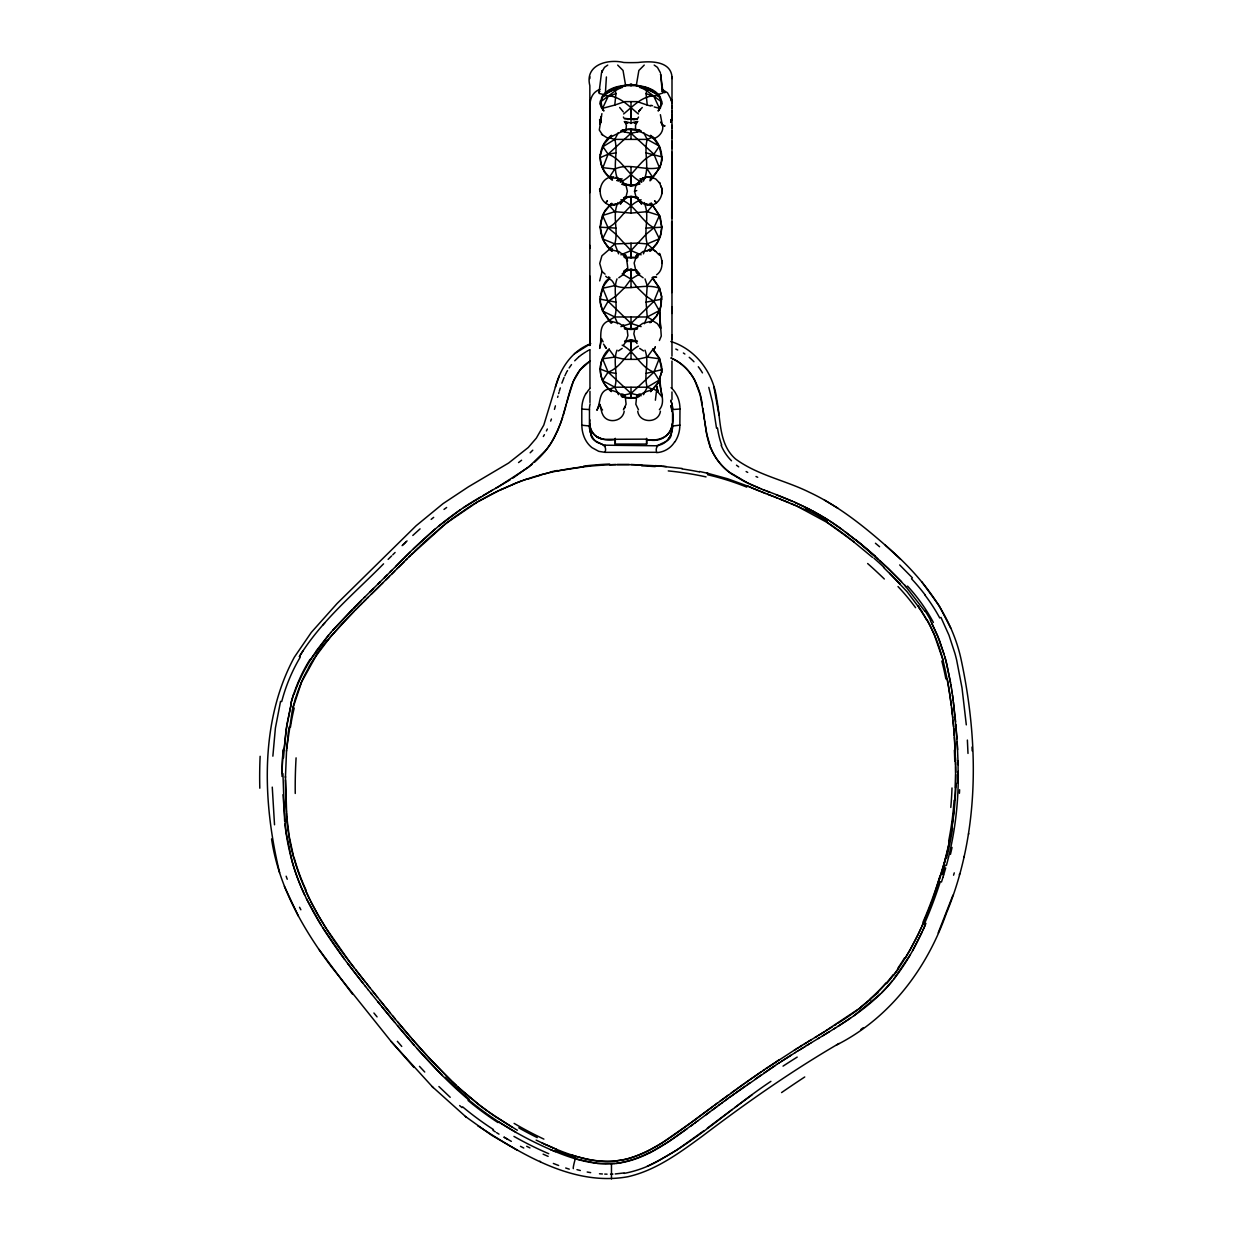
<?xml version="1.0" encoding="UTF-8"?>
<svg xmlns="http://www.w3.org/2000/svg" width="1241" height="1241" viewBox="0 0 1241 1241"><rect width="100%" height="100%" fill="white"/><g stroke="black" fill="none" stroke-linecap="round" stroke-linejoin="round"><path stroke-width="1.5" d="M670.295 435.793A23.021 22.834 -29.3 0 0 672.529 425.741A23.843 23.657 -28.3 0 1 671.412 433.047C671.226 445.379 653.324 441.02 656.629 452.298L605.019 452.345C608.943 441.129 591.274 444.961 590.778 433.605A23.889 23.796 -3.7 0 1 589.459 425.741L589.459 409.561A22.959 22.881 -14.1 0 1 590.111 403.977M646.639 438.321L646.639 444.061L615.272 444.061L615.272 439.035M615.939 93.633L614.791 105.066L602.583 108.324C589.397 75.53 678.067 78.431 658.149 111.007L661.189 105.687L661.779 102.088L646.08 90.314L637.254 85.629L624.766 85.629L615.939 90.314L600.241 102.088L600.83 106.385L603.871 111.007L602.583 108.324L608.106 96.472L615.939 93.633L614.791 87.863L602.583 95.836L600.241 103.655M618.344 132.616L614.791 139.395C618.67 153.31 611.487 167.969 618.67 181.139M617.01 350.179C612.402 361.953 618.592 374.984 614.791 387.208L618.483 394.669M617.01 278.884C612.449 290.968 618.592 304.386 614.791 316.982L617.754 323.761M617.956 202.547C611.766 215.531 618.778 230.19 614.791 243.919L618.592 253.847M631.017 123.542L631.017 101.622M609.238 348.814C597.573 359.099 597.247 379.141 609.238 389.271C616.42 395.879 603.948 387.208 601.559 377.869C599.589 371.664 599.822 364.714 602.583 358.789L614.791 357.082L624.766 359.363L631.017 359.363L631.017 340.422C653.169 341.88 608.85 341.88 631.017 340.422M623.928 256.654L625.914 257.073C624.27 249.705 627.527 261.308 627.837 269.824L626.814 269.018L625.573 270.988L630.971 269.281L631.002 279.116L624.766 287.571L615.939 296.118L608.106 301.299L602.583 311.026C622.361 337.056 602.304 314.764 600.83 305.1C597.774 297.421 606.678 265.962 614.791 285.632C629.606 291.34 644.87 282.793 659.436 288.253L661.624 296.646L660.46 308.171L656.598 316.036L650.548 322.551L656.598 315.834L659.436 310.545L661.189 305.1L661.624 296.366L659.436 287.788L652.782 278.124L647.228 285.632L646.08 302.152L647.228 316.982L644.281 323.761M622.067 184.382L631.017 185.762L631.017 166.62M650.718 105.997L647.228 105.066L646.08 93.633L647.228 87.863L659.436 95.836L661.779 103.655M643.536 394.669L647.228 387.208C643.427 374.984 649.632 361.953 645.01 350.179M643.427 253.847L647.228 243.919C643.241 230.19 650.253 215.531 644.063 202.547M643.35 181.139C650.532 167.969 643.35 153.31 647.228 139.395L643.691 132.616M631.017 139.07L631.017 128.769L639.953 130.134M602.583 287.788L608.106 301.299L631.002 323.482L631.017 329.423C653.324 328.338 608.695 328.338 631.017 329.423L631.017 316.734M600.241 227.041L600.83 233.044L603.871 241.499L611.487 250.853L607.221 246.602L602.583 238.908L600.241 227.196L600.83 221.193L603.871 212.738L611.487 203.4L605.422 210.07L602.583 215.484L608.106 227.786L615.939 234.301L631.002 250.62L631.017 257.849C653.976 257.182 608.043 257.073 631.017 257.849L631.017 243.096M661.779 227.041L661.189 233.044L658.149 241.499L650.548 250.853L656.598 244.167L660.46 236.054L661.779 227.196L660.46 218.292L659.436 215.484L647.228 211.668L631.017 213.08L631.017 196.388L624.999 197.04L637.036 197.102L631.017 196.388M622.067 396.965L631.017 398.345L631.017 387.394M955.694 774.539L955.477 787.926M285.414 779.937L285.911 804.121M671.691 218.338L671.862 176.238M674.964 441.796L675.631 440.741A30.544 30.389 -32.4 0 0 679.851 425.12L679.975 409.003A31.165 31.087 -4.5 0 0 677.493 396.67L675.057 392.265A24.231 24.168 -6.4 0 0 671.04 387.657M589.956 156.645L589.925 122.145L589.956 123.138C590.623 111.457 586.016 94.44 600.039 89.336M671.753 192.665L671.8 184.878M672.064 78.555C672.001 60.871 650.936 60.902 638.184 62.5A190.338 190.338 0 0 1 623.758 62.5C608.074 58.684 584.511 64.579 589.847 85.707L589.847 345.556M285.446 776.214L286.764 816.625M590.096 276.278L589.987 345.2M614.791 87.863L631.002 84.295L631.017 85.738L631.017 84.295L647.228 87.863M653.402 138.697C660.352 136.882 665.89 128.599 660.848 122.145M651.525 205.386C658.242 203.571 662.865 196.45 661.872 189.563M661.841 193.767L661.872 188.632L659.39 182.489L659.824 183.296M671.8 184.366L671.831 180.193M671.924 169.288L671.862 176.082M671.846 175.958L671.893 171.196M285.43 777.719L286.578 749.921M282.932 773.608L284.639 821.278M958.176 783.195L958.052 760.857M589.956 126.489L589.956 130.352L589.956 124.984M589.987 167.954L589.847 176.082L589.847 144.809L589.956 148.331M671.97 166.046L671.924 167.892L671.97 166.62M671.04 405.947C677.477 424.562 668.62 444.883 646.623 439.485L646.639 444.061M671.97 424.096C672.327 437.096 656.861 441.734 646.639 439.578M671.97 103.577L672.064 99.994L671.97 103.375L670.9 98.597L671.722 100.816M590.064 186.026L589.847 192.665L590.064 186.166M589.956 125.263L589.956 129.933M589.847 184.366L589.987 168.776M589.847 78.555L589.925 76.787M589.847 167.954L589.956 165.565M589.956 125.605L589.925 128.009L589.956 125.899M600.396 296.366L600.396 302.447L602.583 311.026L614.791 316.982L647.228 316.982L659.436 310.545M600.396 154.303C599.574 161.733 602.257 169.35 607.221 174.872C620.826 187.949 603.514 172.825 603.871 170.731C596.812 159.22 600.489 142.994 611.487 135.316M661.624 159.794C662.384 169.846 636.586 196.295 659.436 168.388C664.664 157.018 660.786 142.513 650.548 135.316M661.624 371.974L658.149 382.662L650.548 391.691L658.149 383.066L661.624 372.378L661.624 366.39L659.436 358.106L652.782 348.814M272.865 756.172L275.393 728.079L280.559 701.336M661.624 372.378L661.779 369.042M283.491 757.972L286.004 730.375L291.046 704.516M661.624 160.229L661.779 156.893L646.08 152.845M589.847 110.961L589.847 99.994L589.956 103.623M605.282 94.999L606.399 76.958M954.872 800.29C957.245 752.232 953.755 703.523 942.167 656.768M286.485 751.146L288.3 732.655M286.655 748.819L292.38 709.774L301.873 681.154A151.2 145.833 -67 0 1 308.652 667.829M284.034 749.44L286.826 724.806L291.325 703.492M954.251 808.124L951.738 828.321M651.184 249.317C654.705 247.967 661.251 259.307 659.39 253.35C662.973 259.99 663.594 270.104 656.582 274.819M605.003 94.937L599.124 93.401L599.077 92.098L601.513 72.723L604.491 67.355L607.733 65.09M655.388 400.207L656.551 390.465L652.952 388.883M589.956 107.998L589.956 106.245M636.261 85.722L638.867 70.458L644.234 65.09M288.377 731.973L289.06 727.148M836.496 1045.015C889.673 1018.194 926.81 968.833 946.263 913.547C979.413 833.905 979.025 744.6 961.496 661.313C951.971 614.295 920.977 575.638 885.298 545.202C861.983 524.772 837.303 505.304 809.054 492.119C784.933 480.189 757.367 475.132 735.51 458.953C718.508 444.169 720.881 419.272 716.724 399.199C713.513 373.293 696.185 349.373 670.823 341.492M602.583 215.329L600.241 227.196L615.939 228.096M600.396 296.646L603.871 285.523L609.238 278.589M600.396 154.737L603.871 144.235L611.487 135.75M671.97 107.098L672.064 106.152L672.064 108.169L672.064 106.183M602.599 135.036L599.294 130.041L601.885 113.629M610.712 205.386C596.207 202.283 596.905 179.278 611.518 176.811M601.404 338.56L599.667 348.411C602.754 339.072 596.642 324.94 609.378 320.519M600.008 123.96L601.373 116.437L599.977 124.053L599.667 119.446L600.008 123.96L601.264 121.835M624.626 131.856L624.968 130.072L620.857 131.096M631.017 269.39L637.036 270.305L624.999 270.305L631.017 269.39L635.795 270.305L638.743 274.649L643.117 277.751M671.04 121.432L671.722 118.934L670.667 122.285M949.474 841.103C939.158 887.641 923.04 934.209 895.056 973.27M968.538 834.355L968.709 833.502M671.459 120.098L671.691 118.996L670.978 121.432M625.945 130.212L626.395 125.357L625.03 122.285M293 707.246L295.358 698.714M945.766 857.702L945.285 859.563M599.667 280.9L602.056 271.5L599.729 263.464L601.916 255.801L608.648 249.968L612.449 249.239M566.02 405.388L566.33 404.163M566.656 402.875L573.14 381.871M566.966 401.743L560.932 422.576L554.293 437.592A86.575 86.156 58.8 0 1 544.551 451.926M567.215 400.734C570.643 387.409 574.707 372.827 586.031 363.908M565.71 406.598L563.336 415.177M944.866 861.207L932.689 899.663M589.444 344.222C571.481 351.498 560.125 368.934 555.379 387.114L543.822 425.027L536.329 438.135L528.247 447.505L508.593 463.048L468.493 486.782L443.053 503.629L416.154 525.719L336.994 603.607L311.32 632.398L294.35 657.187C259.183 722.045 262.859 803.253 279.597 872.64M557.628 397.337L557.969 396.096M963.916 857.345L964.195 856.29M555.41 405.838L554.448 409.359M946.387 865.427C954.81 834.852 958.673 803.067 958.238 771.359M589.94 109.472L589.956 108.169L589.956 109.673M558.636 393.583L558.993 392.327M945.704 867.94L943.734 874.734M638.913 396.748L636.85 397.198L637.579 394.669M623.416 409.809L626.085 404.24L625.262 396.406M670.9 121.773L671.722 118.934M559.365 391.039L560.296 387.921M953.569 875.2L954.267 872.857M636.649 396.406L635.826 404.24L638.495 409.809M943.051 876.999L943.672 874.952M624.207 411.236C622.718 422.002 606.43 424.282 602.474 413.982M660.414 411.236C658.661 423.6 639.456 423.6 637.719 411.236M942.943 877.325L941.469 882.056M959.34 874.812L959.727 873.617M562.716 417.178L557.814 430.441L551.144 442.944A84.124 83.69 60.9 0 1 546.024 450.111L528.495 467.236L498.23 486.844M644.451 203.198L648.066 205.323L645.444 203.726L647.352 204.843M602.164 70.939L601.714 72.195L602.335 70.458M555.379 387.114L559.365 375.728M623.587 197.722L625.573 197.288L621.229 202.826L622.16 201.523M550.678 421.102L551.423 419.039M561.863 383.174L564.081 377.512M952.933 895.195L938.165 932.968M638.014 256.654L635.997 257.073L636.742 255.057L639.006 254.467M932.317 900.702L930.378 905.79M636.416 198.405L634.539 191.269L636.168 184.257L630.971 185.871L625.743 184.257L627.388 191.269L625.604 198.405L627.837 197.241M649.57 251.194L651.246 249.751L642.978 251.566L635.997 257.073L636.788 255.026L634.151 263.014L635.764 270.476M635.997 257.073L636.819 254.948M930.192 906.302L928.873 909.653M928.578 910.382L927.244 913.702M602.583 168.388L608.106 154.21L631.002 133.252L641.116 131.251M659.436 358.106L653.914 372.145L631.017 393.475L620.903 395.77M926.639 915.175L921.815 926.407M659.436 287.788L653.914 301.299L631.017 323.482L620.903 326.616M301.206 682.674L316.657 654.798M621.058 203.136L620.407 204.331M608.959 388.883C598.162 391.086 600.97 403.03 596.89 410.29L599.589 404.101L601.001 407.42M925.941 923.382L923.087 929.804M573.466 381.111L580.199 369.709L590.375 360.852M637.362 183.513L643.117 177.866L640.511 180.085L641.581 178.58M624.037 270.709L626.116 270.305L623.153 272.973M925.181 925.134C914.369 949.768 900.749 973.658 881.591 992.8M659.436 215.484C648.469 199.041 648.159 198.638 659.436 215.484L653.914 227.786L646.08 234.301L631.017 250.62L620.903 254.808M921.225 927.71L918.154 934.318M564.841 375.775L565.244 374.922M922.11 931.929L912.585 950.715M641.116 395.77L631.017 393.475L608.106 372.145L602.583 358.789L609.238 349.497L614.791 357.082M917.921 934.783L910.553 949.07M546.412 430.937L547.343 429.029M659.436 238.753L647.228 243.919L637.254 243.096L614.791 243.919L602.583 238.908L608.106 227.786C621.415 220.789 626.705 204.641 641.116 199.77M634.911 328.353L633.841 333.845L635.935 341.275M565.679 374.053L566.563 372.3M670.311 435.808L668.961 438.182M673.134 425.973L679.913 425.12M624.378 408.475L625.371 406.691M635.702 270.476L637.89 272.12M910.382 949.396L905.232 958.223M620.143 181.977L622.005 178.673M567.044 371.431L567.54 370.563M626.116 270.305L623.184 274.649L618.809 277.751M910.273 954.779L893.97 978.885M543.341 436.491L544.411 434.676M672.56 425.741L672.56 409.561L679.975 409.003M299.391 656.551C321.341 620.64 354.352 593.508 383.547 563.848M637.44 118.826L638.526 117.057M585.83 393.738L586.481 392.683M299.469 656.442L303.083 650.672M639.208 110.961L642.264 107.486M310.405 659.654L330.664 632.569M631.017 185.762C639.363 186.91 642.155 174.066 651.758 177.696L650.113 178.999M659.39 340.515L661.267 336.078L659.39 309.102L660.584 328.446M659.436 379.979L647.228 387.208L614.791 387.208L602.583 380.661L608.106 372.145C621.555 367.32 626.348 352.428 638.386 346.115M588.917 425.942L581.812 425.213L581.781 409.08L589.459 409.561M625.402 342.392L626.053 341.399L623.385 345.401M314.749 657.652L331.068 636.044L354.243 611.146M625.573 197.288L618.53 203.741L610.262 204.905L611.968 203.431M569.123 367.957L571.512 364.59M659.39 409.732C666.898 400.905 658.351 388.169 659.607 378.288L661.841 396.639L656.582 390.527M609.238 137.767L614.791 139.395L647.228 139.395L659.436 146.143L653.914 154.21C639.332 159.329 634.415 175.757 620.686 181.9M636.897 122.285L637.44 121.494L635.516 125.357L635.563 129.467M626.767 268.971L624.549 272.151L626.814 269.018M898.5 968.507L893.691 975.069M659.436 168.388L659.436 167.644C644.544 171.211 629.528 162.447 614.791 169.009L609.238 177.525M316.408 650.672L328.508 635.097M602.583 97.403L605.422 94.13L613.907 89.616M631.017 359.363L637.254 359.363L647.228 357.082L652.782 349.497L659.436 358.789L661.779 369.725L646.08 373.386M623.587 200.158L624.921 199.056L623.804 199.956M894.808 973.596L886.617 983.663M327.267 640.635L343.245 622.486M892.558 980.623C873.757 1004.109 848.006 1020.474 822.581 1035.863M330.571 632.677L352.475 609.284M623.634 113.97C634.322 105.128 644.017 93.882 659.436 95.836M332.929 629.978L361.395 600.38M322.707 625.138L324.863 622.734M647.228 211.668L652.782 205.386M343.819 621.865L346.115 619.476M574.723 360.805L578.322 357.346M346.658 618.902L348.83 616.653M349.373 616.094L356.617 608.757M353.701 608.059L364.885 596.921M355.112 610.277L359.533 605.841M530.155 452.81L532.777 450.188M599.077 92.098L599.93 91.245M403.387 558.853L390.108 572.054M357.625 607.749L368.298 597.154M404.364 561.49L398.656 567.199M395.6 566.594C421.18 540.238 448.528 515.062 480.717 496.958M407.219 558.652L397.337 568.502M404.163 558.078L410.29 551.997M360.2 605.189L362.512 602.893M391.691 574.102L397.492 568.331M406.148 559.707L410.414 555.472M394.7 571.124L385.858 579.873M391.877 570.317L384.4 577.717M363.66 601.745L365.971 599.465M388.123 559.365L391.613 555.937M392.776 554.789L395.088 552.493M364.327 597.479L373.51 588.436M378.102 583.906L387.285 574.847M409.049 556.837L446.171 523.283L477.645 501.814M367.134 598.317L382.942 582.743M380.894 584.759L389.426 576.336M411.407 554.494L412.896 553.036M370.128 591.755L380.32 581.719M371.23 594.268L380.01 585.628M414.075 551.873L418.822 547.281M880.35 994.025L853.917 1015.743M402.1 545.637L405.636 542.224M413.377 548.987L435.312 528.868M878.411 992.335L858.648 1009.166M403.03 544.783L407.064 540.921M420.016 546.133L421.211 545.001M636.85 397.198L644.172 392.373L652.239 389.643L650.734 388.542M422.405 543.868L424.562 541.852M534.592 462.133L537.12 459.79A98.706 98.117 68 0 0 544.582 451.957M412.803 535.46L420.063 528.868M425.275 541.185L442.711 526.06M609.238 248.852L614.791 243.919M870.624 999.548L869.786 1000.277M578.756 356.958L580.105 355.857M611.224 136.169L609.548 137.565L624.968 130.072M622.191 348.411L618.39 350.908M532.001 464.382L512.843 478.142M438.523 526.184L460.52 509.679M649.71 322.644L651.525 321.171L642.636 323.42L635.423 328.586L637.502 328.213M431.154 519.39L433.683 517.357M444.247 524.85L448.947 521.158M574.443 353.747L590.732 343.617M580.571 355.484L581.486 354.786M518.552 462.552L521.608 460.225M861.425 1007.056L822.612 1032.853M449.769 520.537L454.656 516.908M734.827 1107.546L751.953 1094.919M586.667 363.411L590.127 361.007M647.073 250.946L648.438 250.03M707.354 1128.131L732.252 1109.454M707.556 1110.4L691.997 1121.973M695.286 1119.522L713.063 1106.32M709.666 1112.029L697.349 1121.197M703.88 1130.737L676.686 1150.159L656.458 1161.979A115.785 113.893 48.5 0 1 624.114 1173.397M695.518 1119.351C674.484 1134.693 653.324 1151.555 627.822 1158.675M705.617 1115.038L715.157 1107.949M697.892 1120.778L690.353 1126.363M712.086 1110.23L716.988 1106.584M708.378 1109.811L717.608 1102.939M694.805 1123.074L696.341 1121.926M715.312 1107.841L720.68 1103.87M693.254 1124.222L668.821 1141.565L649.726 1152.811M714.894 1104.986L748.447 1080.663M690.834 1122.826L662.57 1142.542A217.206 213.25 73 0 1 658.242 1145.164L651.339 1149.073A151.759 149.137 60.1 0 1 646.949 1151.338A131.965 129.653 56.9 0 1 640.759 1154.192L635.159 1156.379A94.037 92.33 51.8 0 1 631.266 1157.682L630.816 1157.837M720.075 1101.124L723.627 1098.518M718.555 1105.436L722.51 1102.52M857.857 1009.74L851.621 1014.223M860.897 1029.487L863.395 1027.641M721.812 1103.047L725.054 1100.643M443.999 509.415L446.636 507.491M724.325 1098.006L728.824 1094.733M724.356 1101.155L728.312 1098.269M726.218 1099.805L734.191 1093.988M687.095 1128.752C665.797 1144.093 642.885 1160.583 616.001 1163.453M611.348 391.07L609.672 389.643L611.177 388.542M729.925 1097.091L777.223 1064.142M731.073 1093.088L736.099 1089.458M735.525 1093.026L745.003 1086.232M455.028 516.644L466.569 508.748M737.402 1088.528L743.933 1083.843M581.951 354.461L585.209 352.289M745.252 1082.928L766.907 1067.943M770.894 1081.361C729.289 1109.082 692.819 1144.993 647.213 1166.245M747.268 1084.618L749.905 1082.757M749.083 1080.213L751.627 1078.429M752.263 1077.995L761.167 1071.836M755.35 1078.972L760.95 1075.094M851.047 1014.611L844.733 1018.892M762.827 1070.704L764.487 1069.571M763.758 1073.17L775.082 1065.569M766.162 1068.439L795.636 1049.343M850.519 1018.101L837.97 1026.323M614.791 316.982L609.238 320.209M844.066 1019.326L838.342 1023.049M777.083 1064.251L779.488 1062.668M625.604 198.405L626.395 197.893M463.514 507.678L489.993 491.576M776.028 1061.862L779.038 1059.892M779.084 1062.932L795.465 1052.461M467.097 508.391L472.511 504.947M781.085 1061.629L791.169 1055.16M646.127 177.013L644.917 177.665L646.499 176.765M834.479 1025.5L836.418 1024.275M833.611 1029.068L835.798 1027.703M794.395 1050.119L806.712 1042.518M832.556 1026.71L828.662 1029.13M795.217 1052.632L797.761 1051.034M473.473 504.358L476.327 502.589M797.063 1048.443L798.506 1047.559M797.234 1051.36L800.057 1049.607M799.266 1050.103L805.331 1046.365M616.25 203.85L614.016 205.215L616.25 203.85L615.086 204.532M799.669 1046.83L802.027 1045.387M826.056 1030.728L827.887 1029.611M801.283 1048.862L803.315 1047.606M829.221 1031.798L818.129 1038.577M818.812 1035.18L824.226 1031.86M804.664 1046.784L811.412 1042.657M806.914 1045.403L809.163 1044.022M804.323 1043.991L816.873 1036.344M807.891 1041.804L811.195 1039.787M815.073 1037.46L822.395 1032.977M510.284 479.724L495.717 488.287M811.319 1042.719L819.215 1037.926M839.025 1043.464C791.246 1071.278 745.965 1103.047 701.972 1136.446C679.292 1152.998 655.76 1170.434 627.884 1176.732C573.233 1186.598 521.623 1154.083 477.707 1125.758M619.942 202.143L622.253 201.321M639.86 273.873L631.017 279.116L622.16 273.873M586.124 351.746L587.412 350.986M671.97 125.667L671.97 128.025L671.97 125.325M482.827 495.733L487.589 492.956M488.209 492.599L492.382 490.195M490.707 491.157L497.377 487.325M476.451 502.512L498.913 490.567M478.871 501.116L487.775 496.214M634.384 123.433L637.75 121.556M602.583 146.903L614.791 139.395M588.296 350.505L590.049 349.59M488.551 495.795L491.622 494.197M672.064 131.096L672.064 137.735L671.97 135.347M492.398 493.794L495.361 492.305M652.89 277.208L656.582 277.208L652.068 277.581M622.951 324.785L623.727 325.002M495.857 492.056L501.255 489.45M614.791 387.208L609.238 389.271M612.34 251.194L610.665 249.751L612.17 249.038M643.381 178.409L641.101 179.387L643.645 178.239M500.201 489.947L518.366 482.144M636.85 121.525L630.971 123.03L625.061 121.525M613.923 89.399L611.425 90.593L614.155 89.538M647.228 139.395L652.782 137.022L659.436 146.903L661.779 157.638M512.657 484.424C545.264 470.851 580.757 465.608 615.877 464.553M650.051 205.525L651.665 204.905L649.943 203.431M518.862 481.958L522.135 480.732M615.148 88.887L617.506 88.064M617.103 180.597L620.655 179.309L617.103 180.597M522.973 480.438L528.014 478.685M611.797 178.999L610.153 177.696L613.643 176.765M609.238 92.098L609.238 90.531L613.907 88.933M614.791 105.066L624.766 101.622L637.254 101.622L647.228 105.066M602.583 215.484L614.791 211.668L631.017 213.08M624.006 271.732L627.388 270.709M630.583 1157.9L629.466 1158.225M634.539 191.269L636.726 190.587M638.401 394.452L640.201 393.94M540.006 475.024L548.879 472.774M657.032 94.905L663.082 92.889L660.584 73.917L662.244 91.384L665.021 92.672L662.058 91.182M622.067 130.569L627.977 129.498L639.953 130.569M622.982 184.226L634.042 185.033L639.953 183.947M602.583 288.253L614.791 285.632M622.067 130.134L631.017 128.769L631.017 133.252L653.914 154.21L659.436 167.644M636.99 184.63L638.944 184.226M557.473 470.913L583.751 466.802M616.498 1160.816L623.23 1159.746A82.48 80.991 51.9 0 0 629.482 1158.318M615.939 152.845L608.106 154.21L600.241 157.638M619.724 87.553L621.788 87.32M620.671 1162.817L619.755 1162.957M624.021 1172.947L615.226 1173.955M610.153 177.696L618.39 178.487L626.317 185.654M631.002 393.475L631.017 398.345C644.994 396.546 626.178 398.842 622.067 396.577M619.306 1163.034L616.715 1163.375M634.042 119.586L624.999 118.547L637.036 119.229L634.042 119.586L634.042 118.671M589.847 141.257L589.847 137.735L589.956 140.667M646.08 302.152L661.779 299.174M616.188 1163.438L597.495 1163.391L575.545 1158.846M614.978 1163.562L605.794 1163.918M651.665 204.905L643.381 203.741L636.307 197.288L638.355 197.722M619.228 86.994L622.067 86.761L622.067 87.677M646.08 228.096L661.779 227.196L659.436 215.329M612.883 1174.095L610.541 1174.157M609.641 464.755L629.203 464.475M617.118 464.522L641.706 464.832M672.064 114.793L672.064 119.477L671.97 117.197M672.064 144.809L671.97 141.272M637.502 271.81L638.774 272.973L636.478 271.841L638.805 273.067M646.639 439.143L605.127 439.345C595.075 439.438 588.218 429.231 589.956 419.83M615.288 439.485C604.553 441.796 589.599 437.22 589.956 424.096M589.491 425.741A22.912 22.819 -2.3 0 0 592.252 436.894L593.167 438.352A17.126 17.048 0 0 0 596.719 442.184L604.243 445.178L657.11 445.783A43.807 1.039 -88.7 0 1 657.156 446.124M631.126 464.506L661.887 466.151M605.019 452.345L598.736 451.336L592.035 447.675A25.285 25.208 7.2 0 1 586.217 441.113L585.054 439.035A31.506 31.444 0 0 1 581.858 425.213M607.051 1174.172L604.739 1174.095M604.925 1163.887C585.954 1163.329 567.758 1156.984 550.461 1149.569M610.665 249.751L618.949 251.566L625.914 257.073M602.428 1173.986L599.496 1173.769M640.139 87.32L642.186 87.553M642.807 86.994L639.953 86.761L639.953 87.677M655.357 465.608L682.178 468.493M663.004 466.244L666.324 466.569M615.939 302.152L600.241 299.174M602.583 167.644L614.791 169.009M602.583 95.836C618.002 93.866 627.682 105.144 638.386 113.97M647.228 357.082L659.436 358.789M615.939 373.386L608.106 372.145L600.241 369.042M590.669 1172.636L587.195 1172.016M624.409 328.213L626.503 328.586L619.29 323.42L610.401 321.171L612.216 322.644M648.267 176.765L651.758 177.696M620.903 131.251L631.002 133.252M625.03 254.948L622.361 254.296M699.474 471.487L707.913 473.333M637.3 131.856L636.959 130.072L641.054 131.096M623.013 396.748L625.061 397.198L624.347 394.669M650.393 176.811L655.822 179.03L659.762 183.203M622.563 254.374L625.309 254.979M650.765 105.299L652.549 105.702M707.044 473.131L727.707 478.793L748.587 486.441M609.672 389.643L617.754 392.373L625.061 397.198M622.067 183.947L624.999 185.002M580.338 1170.511L576.956 1169.642M654.209 106.928L659.436 108.324L659.436 109.906M577.965 1156.891L585.799 1158.861A93.556 91.493 42.3 0 0 616.529 1161.111M621.71 393.94L623.525 394.452M602.537 439.066L596.89 436.816L598.255 437.639M576.879 1156.581L572.303 1155.169M661.918 89.29L667.487 92.78L671.66 100.537M608.524 138.697L601.435 134.245M631.017 323.482L641.116 326.616M644.405 88.064L646.763 88.887M662.291 125.046L665.021 125.946L662.291 124.984L660.383 114.699M639.906 201.383L641.814 202.035M648.112 88.933L652.782 90.531L652.782 92.098L656.598 94.13L659.436 97.403M608.695 277.208L609.579 278.884L608.648 277.239L609.92 277.612M646.08 93.633L653.914 96.472L659.436 108.324M647.755 89.538L650.501 90.593L648.004 89.399M610.262 204.905L611.875 205.525M769.575 494.988L773.795 496.617M765.573 493.437L769.404 494.926M774.88 497.036L798.878 506.949M767.574 494.213L777.657 498.106M766.535 491.064L769.808 492.32M776.354 494.849L792.627 501.38M765.17 490.536L761.493 489.078M765.744 493.515L755.226 489.28M763.277 489.792C791.541 499.968 819.463 512.161 843.461 530.543M763.913 492.786L761.152 491.7M779.86 498.96L788.655 502.496M761.648 489.14L744.088 481.353L732.268 474.341M759.306 490.971L760.237 491.343M760.019 488.489L750.371 484.378M758.391 490.598L754.264 488.876M556.464 1149.321L552.509 1147.661M555.41 1151.664C524.167 1138.618 494.538 1121.383 468.509 1099.65M631.017 250.62L641.116 254.808M747.33 485.929L749.859 486.984M790.843 503.412L795.683 505.506M749.192 486.705L754.714 489.078M750.122 487.093L753.799 488.675M619.833 178.999L616.11 177.184M794.535 502.202L811.087 510.098M648.112 89.616L652.782 92.098M756.002 476.513L757.708 477.273M796.474 505.863L827.887 522.895M634.089 197.241L635.516 197.893M546.459 1144.993L536.143 1140.122M542.131 1143.008C562.747 1152.455 584.573 1161.312 607.625 1161.359A81.999 80.246 43.6 0 0 621.834 1160.04M799.685 507.321L804.804 509.787M748.788 483.649L729.196 472.076A64.392 63.617 -61.8 0 1 722.215 465.778L721.145 464.63A56.977 56.31 -56.4 0 1 710.938 448.079M649.741 249.038L651.246 249.751M670.993 357.982C689.996 365.738 699.893 385.749 702.344 405.109M652.378 320.55L657.435 323.73L660.476 328.307L659.39 309.102M671.226 358.091L674.437 359.704A49.609 49.407 18.3 0 1 694.882 380.429M675.818 349.062L677.726 349.993M647.228 387.208L652.782 389.271M539.757 1161.219L540.549 1161.623M643.521 350.908L639.736 348.411M620.903 199.77C635.299 204.656 640.62 220.789 653.914 227.786L659.436 238.908M520.491 1146.327L523.764 1148.034M654.193 65.09L657.435 67.355L660.414 72.723M617.677 65.09L623.044 70.458L625.65 85.722M812.762 510.982L828.445 520.196M746.136 471.533L747.718 472.418M655.76 251.365L653.262 249.968M624.27 121.556L627.636 123.433M517.404 1130.225L516.551 1129.744M515.992 1129.419L495.299 1116.59M516.147 1132.459L498.525 1121.802M511.354 1141.379L503.908 1137.097L507.616 1139.269M517.388 1150.283L491.56 1135.189L465.344 1116.435M511.959 1127.092L488.923 1112.169M824.443 500.045L838.001 508.283M496.571 1132.645L499.006 1134.15M635.904 341.166L630.971 339.77L625.681 341.399L627.899 335.659L627.015 328.353M492.956 1130.334L495.361 1131.87M622.16 345.169C635.113 351.358 639.968 367.026 653.914 372.145L659.436 380.661M826.63 522.089L853.963 541.852M828.585 523.345L830.725 524.741M602.583 146.143L608.106 154.21C622.687 159.329 627.605 175.757 641.333 181.9M625.48 184.056L626.457 184.707M830.26 521.375L841.414 529.054M647.228 316.982L652.782 320.209M831.423 525.222L836.651 528.806M494.926 1116.342L478.731 1104.583L457.541 1086.62M837.52 529.411L840.017 531.195M487.62 1111.238L482.299 1107.313M738.69 466.849L736.487 465.22M840.421 531.505L842.779 533.227M843.306 530.434L856.073 540.254M619.662 107.486L623.292 111.923M845.199 531.831L860.851 544.116M843.911 534.08L848.41 537.493M481.818 1106.956L463.358 1091.863M849.527 538.361L872.563 557.442M603.11 341.787L601.404 338.7M636.959 130.072L652.378 137.565L650.703 136.169M858.136 541.929L877.883 558.745M466.383 1117.288L432.147 1086.558M605.686 276.216L607.532 277.751M863.333 546.18L888.478 568.58L906.442 587.071M875.432 543.248L879.574 546.738M605.065 274.137L602.056 271.5M468.648 1099.774C435.994 1072.286 408.599 1039.291 381.608 1006.404M459.635 1105.56L462.024 1107.592M647.228 243.919L652.782 248.852M462.815 1091.382C421.351 1053.78 386.99 1009.29 352.413 965.514C317.851 921.613 288.982 870.22 286.469 813.15M650.548 135.75L652.782 137.767M879.652 560.358L901.571 581.734M885.298 545.202L900.439 559.241M450.219 1097.292L438.88 1086.527M456.238 1085.425L451.941 1081.376M883.545 567.432L900.035 583.844M899.694 564.95L912.43 577.887M450.948 1080.415L428.207 1056.975M889.719 573.342L906.938 591.538L921.768 611.146M442.354 1075.544L417.085 1048.49M652.782 278.589L659.436 288.253M271.562 838.9C278.542 886.214 302.882 928.671 331.114 966.444L391.07 1041.385L433.14 1087.597M424.748 1072.022L419.458 1066.345M426.982 1055.641L411.717 1038.469M614.791 211.668L609.238 205.386M904.627 585.054L925.01 611.41M391.07 1041.385L413.936 1067.431M414.292 1045.325L397.523 1025.702M620.965 179.511L624.921 184.63M397.368 1041.339L401.743 1046.427M640.62 202.717L636.307 197.288M410.755 1037.352L397.834 1022.072M394.7 1022.336L377.76 1001.658M392.73 1015.914L395.274 1019.001M390.186 1012.827L384.943 1006.42M379.994 1000.339L384.353 1005.706M373.913 1013.013L377.062 1016.891M372.486 991.032L377.574 997.361M380.041 1004.45L370.95 993.203M368.096 989.635L372.005 994.522M601.575 408.785L602.537 409.98M369.88 987.774L366.514 983.555M365.242 986.068L368.174 989.76M604.662 346.223L606.399 348.411L603.56 344.145M365.506 982.298L355.779 969.888M365.568 986.471C338.017 951.707 310.576 915.486 295.792 873.168A212.894 209.248 -11.4 0 1 292.007 861.052L285.88 831.439L282.979 794.721M362.961 983.198L347.573 963.357M921.691 581.703L939.251 605.841L950.699 628.039M354.274 967.933L349.807 962.054M352.366 994.01L318.953 949.365M349.419 961.542L326.585 928.951M344.579 959.355L322.753 927.694M647.228 169.009L652.782 177.525M918.185 605.887L919.395 607.594M639.767 201.523L640.651 202.779M636.509 342.392L635.873 341.399L637.021 343.493M326.073 928.144L318.332 915.455M660.957 122.347L661.918 123.883M623.385 117.057L624.487 118.826M320.845 924.638L306.449 898.686M317.696 914.369L310.56 901.183M659.436 311.026L653.914 301.299L646.08 296.118L637.254 287.571L631.017 279.116L631.017 269.855M640.015 178.673L641.876 181.977M927.244 620.143L927.368 620.376A146.671 141.784 42.1 0 1 929.819 624.906L934.783 635.547A167.225 161.687 42 0 1 939.453 647.926L942.043 656.349M640.883 203.167L641.504 204.284M930.393 620.531L937.467 635.345L944.091 654.224M299.562 907.264L300.865 909.777M298.367 916.091L284.36 886.307M940.957 617.413L948.977 635.206L954.965 653.526A228.887 220.619 45.2 0 1 956.625 659.964L962.008 687.855L966.305 724.868M931.836 623.261L939.39 640.185L945.084 657.746A220.743 213.08 42.9 0 1 946.309 662.384L950.559 682.705M599.806 191.331L599.667 188.911L599.837 191.238M694.82 380.46L700.172 394.809L703.849 415.301M309.878 899.849L305.426 890.449M304.697 895.025C294.086 872.687 287.602 848.518 284.934 823.962M933.573 632.77L943.238 660.739M721.13 445.302L722.557 448.451A49.19 48.29 -59.8 0 0 731.507 460.799M661.872 188.632L662.26 189.563L660.848 185.964M710.348 446.698L706.75 433.962L704.268 418.481M286.144 876.208L287.229 879.264M627.589 260.998L626.255 256.934M645.01 278.884L647.228 285.632M708.797 387.363L712.505 402.131L716.507 428.145M670.9 405.745L671.97 411.376M599.589 404.163L602.118 413.253M944.789 656.66L945.456 659.111A234.565 226.389 43 0 1 947.038 665.409L951.289 687.018M293.776 857.733L289.277 836.682L286.795 817.043M713.854 386.711L719.02 414.99M947.24 678.703L947.503 680.161M947.597 680.657L948.853 688.072M950.854 684.443L951.087 685.792M951.258 686.878L951.475 688.259M951.475 688.274L951.676 689.484M949.024 689.174L951.273 705.369M951.692 689.67L952.219 693.192M951.909 691.066L953.274 700.839M702.856 408.273L704.423 419.629M952.514 695.255L955.648 721.797M704.593 420.808L705.819 428.921A93.99 92.982 -51.1 0 0 710.628 448.203M704.05 416.743L704.236 418.186M953.46 702.235L956.997 738.736M951.552 707.587L952.405 715.157M662.182 263.464L661.949 260.796M274.525 824.784L272.26 787.12M952.53 716.429L952.669 717.686M952.933 720.354L953.538 726.916M955.896 724.589L957.618 749.688M953.646 728.327L954.22 735.665M590.08 248.169L589.847 245.408L590.08 248.355M286.407 812.235L285.942 805.006M671.97 111.302L672.064 112.745L671.97 110.976M954.329 737.201L955.306 755.676M671.97 115.444L672.064 117.011M957.199 741.963L958.145 764.797M967.375 740.07L967.996 753.427M671.97 125.946L672.064 127.963M605.034 445.193L605.05 446.124M590.096 287.803L589.847 282.265L590.096 288.083M589.847 148.501L589.94 150.719M671.97 134.897L672.064 137.735M955.384 757.599L955.492 760.919M589.956 152.255L589.956 155.404M671.862 306.915L672.064 313.446L671.862 307.179L671.893 310.157M672.064 148.501L671.97 144.871L671.97 147.074M590.018 319.759L589.847 313.446L590.018 320.209M590.018 333.503L589.847 327.422L590.018 334.868M955.523 762.036L955.601 765.371M671.97 164.06L672.064 167.954L671.97 159.996M671.97 163.269L672.064 167.954M589.847 99.994L589.956 105.671M955.617 766.473L955.694 772.523M671.97 153.248L672.064 159.98L671.97 152.271M671.862 292.55L671.66 221.689M589.956 139.783L589.956 137.751L589.956 141.738M672.001 76.787L671.97 356.167M671.893 334.868L671.924 339.212M589.956 134.4L589.956 131.112L589.956 137.317M631.002 108.65L631.017 118.422M631.002 175.152L631.017 185.018M631.017 196.559L631.017 204.967M631.017 341.089L631.017 350.831M671.97 361.053L671.97 388.371M671.97 391.97L671.97 399.649M661.624 100.816L661.624 101.715M661.624 103.996L661.624 104.911M660.46 97.667L660.46 98.582M660.46 107.145L660.46 108.045M658.149 94.704L658.149 95.619M654.798 92.051L654.798 92.951M650.548 89.771L650.548 90.686M631.017 84.295L631.017 85.629M631.017 279.132L631.017 287.571M627.977 118.671L627.977 119.586M615.288 438.321L615.272 444.061M611.487 89.771L611.487 90.686M611.472 1163.67L611.472 1178.934M607.221 92.051L607.221 92.951M603.871 94.704L603.871 95.619M602.583 108.324L602.583 109.906M601.559 97.667L601.559 98.582M601.559 107.145L601.559 108.045M600.396 100.816L600.396 101.715M600.396 103.996L600.396 104.911M590.096 178.068L590.096 180.364M589.956 350.505L589.956 387.719M589.956 391.349L589.956 402.565M290.658 704.423A156.195 150.719 -66.9 0 1 310.002 659.405M295.249 793.464A431.279 370.128 -75.3 0 1 296.087 757.863M498.013 1122.578A310.855 310.141 39.5 0 1 468.059 1100.488M548.739 1153.711A345.107 335.163 34.9 0 1 513.945 1136.399M575.638 1157.62A208.441 198.963 33.4 0 1 555.906 1150.423M573.358 1168.619A10.254 0.9 -73.6 0 1 575.312 1158.784M649.493 1152.408A104.709 102.243 40.2 0 1 620.624 1162.584M939.98 876.053A388.867 340.484 -72.9 0 1 923.04 922.016M955.927 783.226A318.596 294.381 -73 0 1 943.315 867.288M954.376 750.169A502.667 408.677 -80.9 0 1 954.779 761.245M907.512 586.093A170.079 164.262 42.7 0 1 933.403 622.47M528.139 479.042A220.665 211.187 -0.5 0 1 540.114 475.396M550.042 472.061A260.781 248.65 -0.9 0 1 557.38 470.494M583.658 466.12A322.21 300.244 -2.6 0 1 609.672 464.041M668.263 470.913A303.347 280.947 -3.8 0 1 706.051 476.901M867.63 563.523A366.235 286.531 45.1 0 1 884.321 579.004M898.003 586.559A199.677 185.049 45.7 0 1 915.579 607.687M918.992 607.857A154.877 148.656 43.7 0 1 926.825 620.329M941.826 661.05A274.121 263.542 44.9 0 1 945.875 678.92M952.002 787.957A320.954 293.341 -75.1 0 1 950.792 807.426M952.561 828.43A313.213 293.388 -72.9 0 1 946.573 857.903M904.58 957.835A195.938 185.018 -78.6 0 1 897.926 968.073M885.934 983.027A172.577 166.263 -85.7 0 1 870.081 998.881M869.476 999.905A207.433 202.64 77.8 0 1 861.161 1006.715M572.054 1155.992A211.048 203.508 35.5 0 1 556.713 1150.345M552.555 1147.537A307.706 291.511 32.8 0 1 546.505 1144.885M537.275 1137.625A353.995 338.715 33.6 0 1 518.754 1127.821M306.062 890.169A220.681 216.058 6 0 1 294.133 857.64M290.425 727.319A204.594 191.766 -69.4 0 1 294.226 707.975M295.467 698.745A150.177 144.499 -67 0 1 301.315 682.721M308.513 667.596A164.774 159.174 -67 0 1 314.64 657.575M316.393 654.628A211.296 203.524 -66.7 0 1 327.05 640.449M586.683 392.808A22.229 22.214 -11.9 0 1 590.111 388.355M581.843 409.08A30.203 30.141 -18.3 0 1 585.783 393.707M674.778 441.687A22.462 22.4 -35.5 0 1 656.644 452.624M501.333 489.606A255.413 242.135 -2.6 0 1 512.735 484.595M641.644 465.84A403.278 361.162 -2.2 0 1 655.264 466.616M682.1 468.927A294.164 276.898 -5.4 0 1 699.366 471.921M707.525 474.729A256.282 243.422 -6.9 0 1 746.787 487.124M805.176 508.981A232.067 227.025 71.5 0 1 827.127 521.251M855.53 539.587A400.998 320.38 45.5 0 1 875.463 556.34M873.959 558.171A371.99 290.239 45.2 0 1 883.794 567.137M921.598 611.255A150.735 145.306 42.9 0 1 933.387 632.848M954.096 800.259A304.123 284.189 -73.2 0 1 948.682 840.964M893.194 974.666A166.961 160.058 -83.1 0 1 878.023 991.916M783.04 1066.128A305.844 88.561 -33 0 1 797.203 1057.084M767 1068.051A355.112 139.566 -33.1 0 1 776.121 1061.986M627.837 1158.722A80.634 79.098 48.7 0 1 621.85 1160.071M543.884 1139.114A351.591 334.806 33.2 0 1 514.115 1123.384M282.002 776.416A400.921 354.461 -73.6 0 1 282.979 751.115M940.29 881.684A388.185 341.477 -73 0 1 924.08 924.607M945.068 865.07A346.999 316.765 -73.1 0 1 942.353 874.564M925.305 611.224A151.231 146.066 42.7 0 1 930.719 620.376M732.206 474.434A61.181 60.437 -64.1 0 1 710.178 446.76M294.148 693.905A161.826 155.839 -66.7 0 1 316.595 650.811M290.906 703.383A161.578 155.42 -67 0 1 293.776 693.797M282.095 773.655A396.748 348.721 -74.1 0 1 283.181 749.44M469.051 1098.999A373.836 371.571 40.9 0 1 445.395 1077.266M683.388 353.018A60.437 60.39 -6.9 0 1 684.877 354.026M689.22 357.33A60.437 60.39 -6.9 0 1 693.967 361.751M698.295 366.747A60.437 60.39 -6.9 0 1 702.468 372.889M721.688 445.085A83.535 80.525 -75.3 0 1 717.5 427.99M911.499 578.74A207.992 196.761 45.2 0 1 925.01 594.749M924.809 594.889A166.356 159.437 44.4 0 1 939.763 618.018M972.029 747.066A523.562 426.159 -81 0 1 972.199 750.914M959.603 789.741A325.189 296.304 -75.5 0 1 959.417 793.294M952.033 847.417A325.189 296.304 -75.5 0 1 950.451 854.382M781.566 1092.576A316.827 82.356 -33.9 0 1 804.742 1076.971M569.278 1169.162A222.837 217.268 37.6 0 1 565.694 1167.998M558.636 1165.485A222.837 217.268 37.6 0 1 553.346 1163.438M548.134 1156.364A358.463 341.446 32.6 0 1 543.108 1154.146M529.938 1147.909A358.463 341.446 32.6 0 1 526.68 1146.281M493.453 1129.558A312.313 309.909 38 0 1 462.629 1106.863M259.803 788.206A440.245 401.991 -71 0 1 260.129 756.296M281.707 701.63A163.703 157.002 -67.7 0 1 300.291 657.094M670.652 400.254A23.129 23.021 -7.2 0 1 672.56 409.561A23.005 22.896 -7.1 0 0 671.04 401.2M668.775 438.073A14.628 14.504 -34.6 0 1 657.001 445.457M652.239 389.643A29.443 28.14 12.8 0 1 650.563 391.07M589.956 159.98L589.94 162.524L589.847 159.98M671.924 117.492L671.753 118.764L671.924 117.492M625.386 271.826L623.928 272.353L625.402 271.841M655.264 346.953L653.945 349.574L655.295 346.953M639.658 110.247L638.634 111.923L640.201 109.394L639.658 110.247M607.361 200.809L605.841 202.857L607.361 200.809M639.317 181.543L638.572 182.303L639.363 181.527M623.727 272.384L624.518 271.872L623.727 272.446M656.442 202.888L654.565 200.809L656.38 202.888M637.533 272.865L636.214 272.555L637.471 272.865M658.009 391.582L656.582 385.842L657.978 391.582M636.369 341.089L635.314 340.484L636.307 341.089M638.231 273.144L637.362 272.462L638.169 273.144M590.158 118.702L589.987 117.492L590.158 118.764"/></g></svg>
